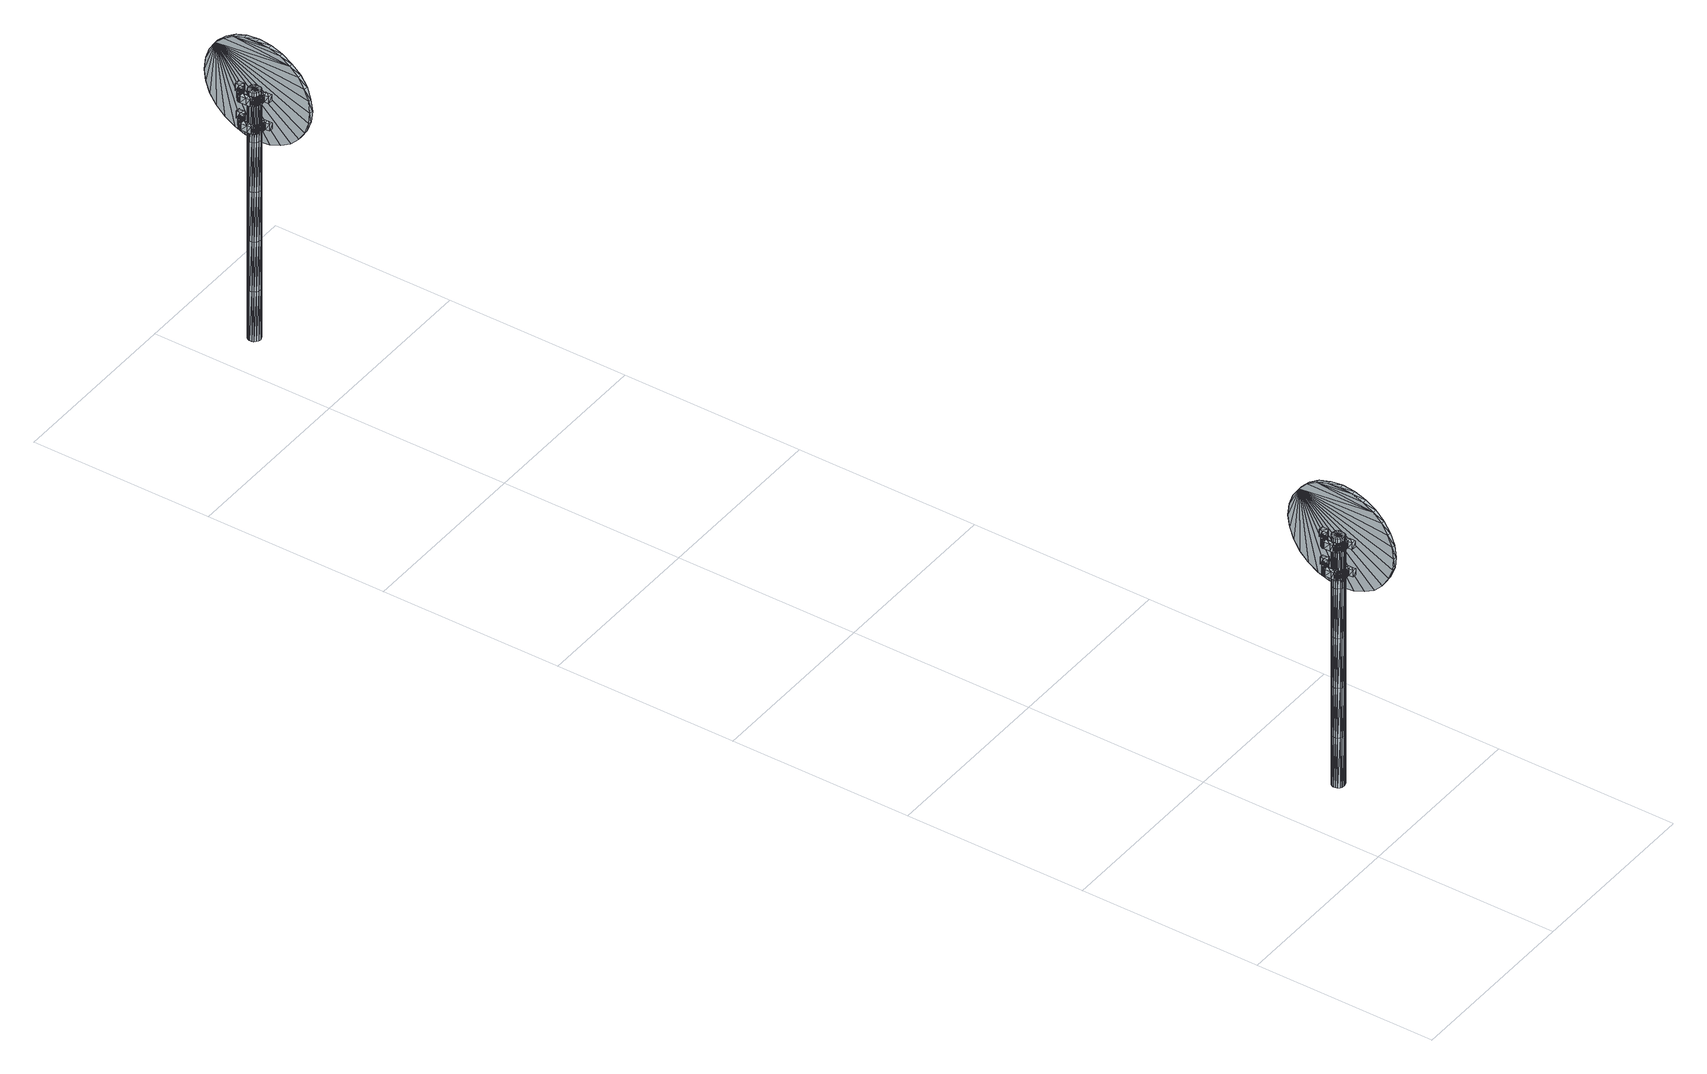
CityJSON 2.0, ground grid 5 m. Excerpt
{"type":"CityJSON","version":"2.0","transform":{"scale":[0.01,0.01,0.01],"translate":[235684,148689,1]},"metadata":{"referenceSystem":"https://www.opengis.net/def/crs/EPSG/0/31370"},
"CityObjects":{
"object1":{"type":"GenericCityObject","attributes":{"cluster":27,"mean_distance_to_centroid":0.279,"new_centroid_x":235685.32,"new_centroid_y":148690.76,"mean_distance_to_camera":7.09,"H1":0,"H2":0,"Z_final":108.13,"cluster2":0,"proj_x":235688.86,"proj_y":148692.76,"id_line":62599,"bearing_l":150.5,"distance":4.06,"orientation":"right","G_obj":150.5},"geometry":[{"type":"MultiSurface","lod":"2","boundaries":[[[0,1,2]],[[2,1,3]],[[3,1,4]],[[4,1,5]],[[5,1,6]],[[1,7,6]],[[1,8,7]],[[1,9,8]],[[1,10,9]],[[1,11,10]],[[1,12,11]],[[1,13,12]],[[1,14,13]],[[15,14,1]],[[16,15,1]],[[17,16,1]],[[18,17,1]],[[0,18,1]],[[19,20,0]],[[19,0,2]],[[21,19,2]],[[21,2,3]],[[21,3,22]],[[22,3,4]],[[22,4,23]],[[23,4,5]],[[23,5,24]],[[24,5,6]],[[24,6,25]],[[25,6,7]],[[25,7,26]],[[26,7,8]],[[26,8,27]],[[8,9,27]],[[27,9,28]],[[9,10,28]],[[10,29,28]],[[10,11,29]],[[11,30,29]],[[11,12,30]],[[30,12,31]],[[31,12,13]],[[31,13,32]],[[32,13,14]],[[32,14,33]],[[33,14,15]],[[33,15,34]],[[34,15,16]],[[34,16,35]],[[35,16,17]],[[36,35,17]],[[18,36,17]],[[20,36,18]],[[20,18,0]],[[37,38,20]],[[37,20,19]],[[39,37,19]],[[21,39,19]],[[39,21,40]],[[40,21,22]],[[40,22,41]],[[41,22,23]],[[41,23,42]],[[42,23,24]],[[42,24,43]],[[43,24,25]],[[43,25,44]],[[44,25,26]],[[26,45,44]],[[26,27,45]],[[27,46,45]],[[27,28,46]],[[28,47,46]],[[28,29,47]],[[47,29,48]],[[29,30,48]],[[48,30,49]],[[49,30,31]],[[49,31,50]],[[50,31,32]],[[50,32,51]],[[51,32,33]],[[51,33,52]],[[52,33,34]],[[52,34,53]],[[53,34,35]],[[54,53,35]],[[54,35,36]],[[38,54,36]],[[38,36,20]],[[55,56,38]],[[55,38,37]],[[57,55,37]],[[57,37,39]],[[57,39,58]],[[58,39,40]],[[58,40,59]],[[59,40,41]],[[59,41,60]],[[60,41,42]],[[60,42,61]],[[61,42,43]],[[61,43,62]],[[62,43,44]],[[44,63,62]],[[44,45,63]],[[45,64,63]],[[45,46,64]],[[46,65,64]],[[46,47,65]],[[47,66,65]],[[47,48,66]],[[66,48,67]],[[67,48,49]],[[67,49,68]],[[68,49,50]],[[68,50,69]],[[69,50,51]],[[69,51,70]],[[70,51,52]],[[70,52,71]],[[71,52,53]],[[72,71,53]],[[72,53,54]],[[56,72,54]],[[56,54,38]],[[73,74,56]],[[73,56,55]],[[75,73,55]],[[75,55,57]],[[75,57,76]],[[76,57,58]],[[76,58,77]],[[77,58,59]],[[77,59,78]],[[78,59,60]],[[78,60,79]],[[79,60,61]],[[79,61,80]],[[80,61,62]],[[62,81,80]],[[62,63,81]],[[63,82,81]],[[63,64,82]],[[64,83,82]],[[64,65,83]],[[65,84,83]],[[65,66,84]],[[84,66,85]],[[85,66,67]],[[85,67,86]],[[86,67,68]],[[86,68,87]],[[87,68,69]],[[87,69,88]],[[88,69,70]],[[88,70,89]],[[89,70,71]],[[90,89,71]],[[90,71,72]],[[74,90,72]],[[74,72,56]],[[91,92,74]],[[91,74,73]],[[93,91,73]],[[93,73,75]],[[93,75,94]],[[94,75,76]],[[94,76,95]],[[95,76,77]],[[95,77,96]],[[96,77,78]],[[96,78,97]],[[97,78,79]],[[97,79,98]],[[98,79,80]],[[80,99,98]],[[80,81,99]],[[81,100,99]],[[81,82,100]],[[82,101,100]],[[82,83,101]],[[83,102,101]],[[83,84,102]],[[102,84,103]],[[103,84,85]],[[103,85,104]],[[104,85,86]],[[104,86,105]],[[105,86,87]],[[105,87,106]],[[106,87,88]],[[106,88,107]],[[107,88,89]],[[108,107,89]],[[108,89,90]],[[92,108,90]],[[92,90,74]],[[92,91,109]],[[91,93,109]],[[93,94,109]],[[94,95,109]],[[95,96,109]],[[109,96,97]],[[109,97,98]],[[109,98,99]],[[109,99,100]],[[109,100,101]],[[109,101,102]],[[109,102,103]],[[109,103,104]],[[105,109,104]],[[106,109,105]],[[107,109,106]],[[108,109,107]],[[92,109,108]],[[110,111,112]],[[113,112,114]],[[115,112,113]],[[116,112,115]],[[117,112,116]],[[118,112,117]],[[119,112,118]],[[120,112,119]],[[121,112,120]],[[122,112,121]],[[122,123,112]],[[123,110,112]],[[111,124,112]],[[124,125,112]],[[125,126,112]],[[126,127,112]],[[127,128,112]],[[128,129,112]],[[129,130,112]],[[130,131,112]],[[112,131,132]],[[131,133,132]],[[131,134,133]],[[133,134,135]],[[133,135,136]],[[135,137,136]],[[133,136,138]],[[136,139,138]],[[136,137,139]],[[137,140,139]],[[137,135,140]],[[135,141,140]],[[135,134,141]],[[134,142,141]],[[134,131,142]],[[131,143,142]],[[131,130,143]],[[143,130,144]],[[144,130,129]],[[144,129,145]],[[145,129,128]],[[145,128,146]],[[146,127,147]],[[147,127,126]],[[147,126,148]],[[148,126,125]],[[148,125,149]],[[149,125,124]],[[150,149,124]],[[150,124,111]],[[151,150,111]],[[151,111,110]],[[152,151,110]],[[152,110,123]],[[146,128,127]],[[153,123,122]],[[154,153,122]],[[154,122,121]],[[155,154,121]],[[155,121,120]],[[156,155,120]],[[156,120,119]],[[157,156,119]],[[157,119,118]],[[157,118,158]],[[158,118,117]],[[158,117,159]],[[153,152,123]],[[159,117,116]],[[159,116,160]],[[160,116,115]],[[160,115,161]],[[161,115,113]],[[161,113,162]],[[162,113,114]],[[162,114,163]],[[163,114,112]],[[163,112,164]],[[164,112,132]],[[132,165,164]],[[132,133,165]],[[133,138,165]],[[138,139,140]],[[161,162,163]],[[160,161,163]],[[159,160,163]],[[158,159,163]],[[157,158,163]],[[156,157,163]],[[155,156,163]],[[154,155,163]],[[153,154,163]],[[153,163,152]],[[152,163,151]],[[151,163,150]],[[150,163,149]],[[149,163,148]],[[148,163,147]],[[147,163,146]],[[146,163,145]],[[145,163,144]],[[144,163,143]],[[143,163,142]],[[163,164,142]],[[142,164,165]],[[142,165,141]],[[165,140,141]],[[165,138,140]],[[166,167,168]],[[168,167,169]],[[170,168,169]],[[170,169,171]],[[170,171,172]],[[172,171,173]],[[172,173,174]],[[174,173,175]],[[174,175,176]],[[176,175,177]],[[176,177,178]],[[178,177,179]],[[178,179,180]],[[180,179,181]],[[180,181,182]],[[182,181,183]],[[182,183,184]],[[184,183,185]],[[184,185,186]],[[186,185,187]],[[186,187,188]],[[188,187,189]],[[188,189,190]],[[190,189,191]],[[192,190,191]],[[192,191,193]],[[194,192,193]],[[194,193,195]],[[196,194,195]],[[196,195,197]],[[198,196,197]],[[198,197,199]],[[200,198,199]],[[200,199,201]],[[202,200,201]],[[202,201,203]],[[204,202,203]],[[204,203,205]],[[206,204,205]],[[206,205,207]],[[208,206,207]],[[208,207,209]],[[210,208,209]],[[210,209,211]],[[212,210,211]],[[212,211,213]],[[214,212,213]],[[214,213,215]],[[216,214,215]],[[216,215,217]],[[216,217,218]],[[218,217,219]],[[218,219,220]],[[220,219,221]],[[220,221,222]],[[222,221,223]],[[222,223,224]],[[224,223,225]],[[224,225,226]],[[226,225,227]],[[226,227,228]],[[228,227,229]],[[228,229,230]],[[230,229,231]],[[230,231,232]],[[232,231,233]],[[232,233,234]],[[234,233,235]],[[234,235,236]],[[236,235,237]],[[238,236,237]],[[238,237,239]],[[238,239,240]],[[240,239,241]],[[241,242,240]],[[241,243,242]],[[242,243,244]],[[244,243,245]],[[244,245,246]],[[246,245,247]],[[246,247,248]],[[248,247,249]],[[248,249,250]],[[250,249,251]],[[250,251,252]],[[252,251,253]],[[252,253,254]],[[254,253,255]],[[254,255,256]],[[256,255,257]],[[256,257,258]],[[258,257,259]],[[258,259,260]],[[260,259,261]],[[260,261,262]],[[262,261,263]],[[262,263,264]],[[264,263,265]],[[264,265,266]],[[266,265,267]],[[266,267,268]],[[268,267,269]],[[269,270,268]],[[269,271,270]],[[271,272,270]],[[271,273,272]],[[273,274,272]],[[273,275,274]],[[275,276,274]],[[275,277,276]],[[277,278,276]],[[277,279,278]],[[279,280,278]],[[279,281,280]],[[281,282,280]],[[281,283,282]],[[283,284,282]],[[283,285,284]],[[285,286,284]],[[285,287,286]],[[287,288,286]],[[287,289,288]],[[289,290,288]],[[289,291,290]],[[290,291,292]],[[292,291,293]],[[292,293,294]],[[294,293,295]],[[294,295,296]],[[296,295,297]],[[296,297,298]],[[298,297,299]],[[298,299,300]],[[300,299,301]],[[300,301,302]],[[302,301,303]],[[302,303,304]],[[304,303,305]],[[304,305,306]],[[306,305,307]],[[306,307,308]],[[308,307,309]],[[308,309,310]],[[310,309,311]],[[310,311,312]],[[312,311,313]],[[313,166,312]],[[313,167,166]],[[169,167,313]],[[169,313,171]],[[171,313,311]],[[173,171,311]],[[173,311,309]],[[175,173,309]],[[175,309,307]],[[177,175,307]],[[177,307,305]],[[179,177,305]],[[179,305,303]],[[181,179,303]],[[181,303,301]],[[183,181,301]],[[183,301,299]],[[183,299,297]],[[185,183,297]],[[185,297,295]],[[187,185,295]],[[187,295,293]],[[189,187,293]],[[189,293,291]],[[189,291,289]],[[189,289,287]],[[191,189,287]],[[191,287,285]],[[193,191,285]],[[195,193,285]],[[195,285,283]],[[197,195,283]],[[199,197,283]],[[201,199,283]],[[201,283,281]],[[203,201,281]],[[205,203,281]],[[205,281,279]],[[205,279,207]],[[207,279,209]],[[209,279,277]],[[209,277,211]],[[211,277,275]],[[211,275,213]],[[213,275,273]],[[213,273,215]],[[215,273,271]],[[215,271,217]],[[217,271,219]],[[219,271,269]],[[219,269,221]],[[221,269,267]],[[221,267,223]],[[223,267,265]],[[223,265,225]],[[225,265,263]],[[225,263,261]],[[225,261,227]],[[227,261,259]],[[227,259,229]],[[229,259,257]],[[229,257,255]],[[229,255,231]],[[231,255,253]],[[231,253,233]],[[233,253,251]],[[233,251,235]],[[251,249,235]],[[235,249,247]],[[235,247,237]],[[247,245,237]],[[237,245,243]],[[237,243,239]],[[239,243,241]],[[238,240,242]],[[168,312,166]],[[170,312,168]],[[170,310,312]],[[172,310,170]],[[172,308,310]],[[174,308,172]],[[174,306,308]],[[176,306,174]],[[176,304,306]],[[178,304,176]],[[178,302,304]],[[180,302,178]],[[180,300,302]],[[182,300,180]],[[182,298,300]],[[182,296,298]],[[184,296,182]],[[184,294,296]],[[186,294,184]],[[186,292,294]],[[188,292,186]],[[188,290,292]],[[188,288,290]],[[188,286,288]],[[190,286,188]],[[190,284,286]],[[192,284,190]],[[194,284,192]],[[194,282,284]],[[196,282,194]],[[198,282,196]],[[200,282,198]],[[200,280,282]],[[202,280,200]],[[204,280,202]],[[204,278,280]],[[204,206,278]],[[206,208,278]],[[208,276,278]],[[208,210,276]],[[210,274,276]],[[210,212,274]],[[212,272,274]],[[212,214,272]],[[214,270,272]],[[214,216,270]],[[216,218,270]],[[218,268,270]],[[218,220,268]],[[220,266,268]],[[220,222,266]],[[222,264,266]],[[222,224,264]],[[224,262,264]],[[224,260,262]],[[224,226,260]],[[226,258,260]],[[226,228,258]],[[228,256,258]],[[228,254,256]],[[228,230,254]],[[230,252,254]],[[230,232,252]],[[232,250,252]],[[232,234,250]],[[250,234,248]],[[234,246,248]],[[234,236,246]],[[246,236,244]],[[236,242,244]],[[236,238,242]],[[314,315,316]],[[316,315,317]],[[318,316,317]],[[318,317,319]],[[318,319,320]],[[320,319,321]],[[320,321,322]],[[322,321,323]],[[322,323,324]],[[324,323,325]],[[324,325,326]],[[326,325,327]],[[326,327,328]],[[328,327,329]],[[328,329,330]],[[330,329,331]],[[330,331,332]],[[332,331,333]],[[332,333,334]],[[334,333,335]],[[334,335,336]],[[336,335,337]],[[336,337,338]],[[338,337,339]],[[340,338,339]],[[340,339,341]],[[342,340,341]],[[342,341,343]],[[344,342,343]],[[344,343,345]],[[346,344,345]],[[346,345,347]],[[348,346,347]],[[348,347,349]],[[350,348,349]],[[350,349,351]],[[352,350,351]],[[352,351,353]],[[354,352,353]],[[354,353,355]],[[356,354,355]],[[356,355,357]],[[358,356,357]],[[358,357,359]],[[360,358,359]],[[360,359,361]],[[362,360,361]],[[362,361,363]],[[364,362,363]],[[364,363,365]],[[364,365,366]],[[366,365,367]],[[366,367,368]],[[368,367,369]],[[368,369,370]],[[370,369,371]],[[370,371,372]],[[372,371,373]],[[372,373,374]],[[374,373,375]],[[374,375,376]],[[376,375,377]],[[376,377,378]],[[378,377,379]],[[378,379,380]],[[380,379,381]],[[380,381,382]],[[382,381,383]],[[382,383,384]],[[384,383,385]],[[386,384,385]],[[386,385,387]],[[386,387,388]],[[388,387,389]],[[389,390,388]],[[389,391,390]],[[390,391,392]],[[392,391,393]],[[392,393,394]],[[394,393,395]],[[394,395,396]],[[396,395,397]],[[396,397,398]],[[398,397,399]],[[398,399,400]],[[400,399,401]],[[400,401,402]],[[402,401,403]],[[402,403,404]],[[404,403,405]],[[404,405,406]],[[406,405,407]],[[406,407,408]],[[408,407,409]],[[408,409,410]],[[410,409,411]],[[410,411,412]],[[412,411,413]],[[412,413,414]],[[414,413,415]],[[415,416,414]],[[415,417,416]],[[417,418,416]],[[417,419,418]],[[419,420,418]],[[419,421,420]],[[421,422,420]],[[421,423,422]],[[423,424,422]],[[423,425,424]],[[425,426,424]],[[425,427,426]],[[427,428,426]],[[427,429,428]],[[429,430,428]],[[429,431,430]],[[431,432,430]],[[431,433,432]],[[433,434,432]],[[433,435,434]],[[435,436,434]],[[435,437,436]],[[436,437,438]],[[438,437,439]],[[438,439,440]],[[440,439,441]],[[440,441,442]],[[442,441,443]],[[442,443,444]],[[444,443,445]],[[444,445,446]],[[446,445,447]],[[446,447,448]],[[448,447,449]],[[448,449,450]],[[450,449,451]],[[450,451,452]],[[452,451,453]],[[452,453,454]],[[454,453,455]],[[454,455,456]],[[456,455,457]],[[456,457,458]],[[458,457,459]],[[459,314,458]],[[459,315,314]],[[317,315,459]],[[317,459,319]],[[319,459,457]],[[321,319,457]],[[321,457,455]],[[323,321,455]],[[323,455,453]],[[325,323,453]],[[325,453,451]],[[327,325,451]],[[327,451,449]],[[329,327,449]],[[329,449,447]],[[331,329,447]],[[331,447,445]],[[331,445,443]],[[333,331,443]],[[333,443,441]],[[335,333,441]],[[335,441,439]],[[337,335,439]],[[337,439,437]],[[337,437,435]],[[337,435,433]],[[339,337,433]],[[339,433,431]],[[341,339,431]],[[343,341,431]],[[343,431,429]],[[345,343,429]],[[347,345,429]],[[349,347,429]],[[349,429,427]],[[351,349,427]],[[353,351,427]],[[353,427,425]],[[353,425,355]],[[355,425,357]],[[357,425,423]],[[357,423,359]],[[359,423,421]],[[359,421,361]],[[361,421,419]],[[361,419,363]],[[363,419,417]],[[363,417,365]],[[365,417,367]],[[367,417,415]],[[367,415,369]],[[369,415,413]],[[369,413,371]],[[371,413,411]],[[371,411,373]],[[373,411,409]],[[373,409,375]],[[375,409,407]],[[375,407,377]],[[377,407,405]],[[377,405,403]],[[377,403,379]],[[379,403,401]],[[379,401,381]],[[381,401,399]],[[381,399,383]],[[399,397,383]],[[383,397,395]],[[383,395,385]],[[395,393,385]],[[385,393,391]],[[385,391,387]],[[387,391,389]],[[386,388,390]],[[316,458,314]],[[318,458,316]],[[318,456,458]],[[320,456,318]],[[320,454,456]],[[322,454,320]],[[322,452,454]],[[324,452,322]],[[324,450,452]],[[326,450,324]],[[326,448,450]],[[328,448,326]],[[328,446,448]],[[330,446,328]],[[330,444,446]],[[330,442,444]],[[332,442,330]],[[332,440,442]],[[334,440,332]],[[334,438,440]],[[336,438,334]],[[336,436,438]],[[336,434,436]],[[336,432,434]],[[338,432,336]],[[338,430,432]],[[340,430,338]],[[342,430,340]],[[342,428,430]],[[344,428,342]],[[346,428,344]],[[348,428,346]],[[348,426,428]],[[350,426,348]],[[352,426,350]],[[352,424,426]],[[352,354,424]],[[354,356,424]],[[356,422,424]],[[356,358,422]],[[358,420,422]],[[358,360,420]],[[360,418,420]],[[360,362,418]],[[362,416,418]],[[362,364,416]],[[364,366,416]],[[366,414,416]],[[366,368,414]],[[368,412,414]],[[368,370,412]],[[370,410,412]],[[370,372,410]],[[372,408,410]],[[372,374,408]],[[374,406,408]],[[374,376,406]],[[376,404,406]],[[376,402,404]],[[376,378,402]],[[378,400,402]],[[378,380,400]],[[380,398,400]],[[380,382,398]],[[398,382,396]],[[382,394,396]],[[382,384,394]],[[394,384,392]],[[384,390,392]],[[384,386,390]]]}]},
"object2":{"type":"GenericCityObject","attributes":{"cluster":23,"mean_distance_to_centroid":0.138,"new_centroid_x":235684.78,"new_centroid_y":148721.38,"mean_distance_to_camera":8.3,"H1":0,"H2":0,"Z_final":108.8,"cluster2":-1,"proj_x":235680.66,"proj_y":148724.78,"id_line":62585,"bearing_l":219.47,"distance":5.34,"orientation":"left","G_obj":39.47},"geometry":[{"type":"MultiSurface","lod":"2","boundaries":[[[460,461,462]],[[462,461,463]],[[463,461,464]],[[464,461,465]],[[465,461,466]],[[461,467,466]],[[461,468,467]],[[461,469,468]],[[461,470,469]],[[461,471,470]],[[461,472,471]],[[461,473,472]],[[461,474,473]],[[475,474,461]],[[476,475,461]],[[477,476,461]],[[478,477,461]],[[460,478,461]],[[479,480,460]],[[479,460,462]],[[481,479,462]],[[481,462,463]],[[481,463,482]],[[482,463,464]],[[482,464,483]],[[483,464,465]],[[483,465,484]],[[484,465,466]],[[484,466,485]],[[485,466,467]],[[485,467,486]],[[486,467,468]],[[486,468,487]],[[468,469,487]],[[487,469,488]],[[469,470,488]],[[470,489,488]],[[470,471,489]],[[471,490,489]],[[471,472,490]],[[490,472,491]],[[491,472,473]],[[491,473,492]],[[492,473,474]],[[492,474,493]],[[493,474,475]],[[493,475,494]],[[494,475,476]],[[494,476,495]],[[495,476,477]],[[496,495,477]],[[478,496,477]],[[480,496,478]],[[480,478,460]],[[497,498,480]],[[497,480,479]],[[499,497,479]],[[481,499,479]],[[499,481,500]],[[500,481,482]],[[500,482,501]],[[501,482,483]],[[501,483,502]],[[502,483,484]],[[502,484,503]],[[503,484,485]],[[503,485,504]],[[504,485,486]],[[486,505,504]],[[486,487,505]],[[487,506,505]],[[487,488,506]],[[488,507,506]],[[488,489,507]],[[507,489,508]],[[489,490,508]],[[508,490,509]],[[509,490,491]],[[509,491,510]],[[510,491,492]],[[510,492,511]],[[511,492,493]],[[511,493,512]],[[512,493,494]],[[512,494,513]],[[513,494,495]],[[514,513,495]],[[514,495,496]],[[498,514,496]],[[498,496,480]],[[515,516,498]],[[515,498,497]],[[517,515,497]],[[517,497,499]],[[517,499,518]],[[518,499,500]],[[518,500,519]],[[519,500,501]],[[519,501,520]],[[520,501,502]],[[520,502,521]],[[521,502,503]],[[521,503,522]],[[522,503,504]],[[504,523,522]],[[504,505,523]],[[505,524,523]],[[505,506,524]],[[506,525,524]],[[506,507,525]],[[507,526,525]],[[507,508,526]],[[526,508,527]],[[527,508,509]],[[527,509,528]],[[528,509,510]],[[528,510,529]],[[529,510,511]],[[529,511,530]],[[530,511,512]],[[530,512,531]],[[531,512,513]],[[532,531,513]],[[532,513,514]],[[516,532,514]],[[516,514,498]],[[533,534,516]],[[533,516,515]],[[535,533,515]],[[535,515,517]],[[535,517,536]],[[536,517,518]],[[536,518,537]],[[537,518,519]],[[537,519,538]],[[538,519,520]],[[538,520,539]],[[539,520,521]],[[539,521,540]],[[540,521,522]],[[522,541,540]],[[522,523,541]],[[523,542,541]],[[523,524,542]],[[524,543,542]],[[524,525,543]],[[525,544,543]],[[525,526,544]],[[544,526,545]],[[545,526,527]],[[545,527,546]],[[546,527,528]],[[546,528,547]],[[547,528,529]],[[547,529,548]],[[548,529,530]],[[548,530,549]],[[549,530,531]],[[550,549,531]],[[550,531,532]],[[534,550,532]],[[534,532,516]],[[551,552,534]],[[551,534,533]],[[553,551,533]],[[553,533,535]],[[553,535,554]],[[554,535,536]],[[554,536,555]],[[555,536,537]],[[555,537,556]],[[556,537,538]],[[556,538,557]],[[557,538,539]],[[557,539,558]],[[558,539,540]],[[540,559,558]],[[540,541,559]],[[541,560,559]],[[541,542,560]],[[542,561,560]],[[542,543,561]],[[543,562,561]],[[543,544,562]],[[562,544,563]],[[563,544,545]],[[563,545,564]],[[564,545,546]],[[564,546,565]],[[565,546,547]],[[565,547,566]],[[566,547,548]],[[566,548,567]],[[567,548,549]],[[568,567,549]],[[568,549,550]],[[552,568,550]],[[552,550,534]],[[552,551,569]],[[551,553,569]],[[553,554,569]],[[554,555,569]],[[555,556,569]],[[569,556,557]],[[569,557,558]],[[569,558,559]],[[569,559,560]],[[569,560,561]],[[569,561,562]],[[569,562,563]],[[569,563,564]],[[565,569,564]],[[566,569,565]],[[567,569,566]],[[568,569,567]],[[552,569,568]],[[570,571,572]],[[573,572,574]],[[575,572,573]],[[576,572,575]],[[577,572,576]],[[578,572,577]],[[579,572,578]],[[580,572,579]],[[581,572,580]],[[582,572,581]],[[582,583,572]],[[583,570,572]],[[571,584,572]],[[584,585,572]],[[585,586,572]],[[586,587,572]],[[587,588,572]],[[588,589,572]],[[589,590,572]],[[590,591,572]],[[572,591,592]],[[591,593,592]],[[591,594,593]],[[593,594,595]],[[593,595,596]],[[595,597,596]],[[593,596,598]],[[596,599,598]],[[596,597,599]],[[597,600,599]],[[597,595,600]],[[595,601,600]],[[595,594,601]],[[594,602,601]],[[594,591,602]],[[591,603,602]],[[591,590,603]],[[603,590,604]],[[604,590,589]],[[604,589,605]],[[605,589,588]],[[605,588,606]],[[606,587,607]],[[607,587,586]],[[607,586,608]],[[608,586,585]],[[608,585,609]],[[609,585,584]],[[610,609,584]],[[610,584,571]],[[611,610,571]],[[611,571,570]],[[612,611,570]],[[612,570,583]],[[606,588,587]],[[613,583,582]],[[614,613,582]],[[614,582,581]],[[615,614,581]],[[615,581,580]],[[616,615,580]],[[616,580,579]],[[617,616,579]],[[617,579,578]],[[617,578,618]],[[618,578,577]],[[618,577,619]],[[613,612,583]],[[619,577,576]],[[619,576,620]],[[620,576,575]],[[620,575,621]],[[621,575,573]],[[621,573,622]],[[622,573,574]],[[622,574,623]],[[623,574,572]],[[623,572,624]],[[624,572,592]],[[592,625,624]],[[592,593,625]],[[593,598,625]],[[598,599,600]],[[621,622,623]],[[620,621,623]],[[619,620,623]],[[618,619,623]],[[617,618,623]],[[616,617,623]],[[615,616,623]],[[614,615,623]],[[613,614,623]],[[613,623,612]],[[612,623,611]],[[611,623,610]],[[610,623,609]],[[609,623,608]],[[608,623,607]],[[607,623,606]],[[606,623,605]],[[605,623,604]],[[604,623,603]],[[603,623,602]],[[623,624,602]],[[602,624,625]],[[602,625,601]],[[625,600,601]],[[625,598,600]],[[626,627,628]],[[628,627,629]],[[630,628,629]],[[630,629,631]],[[630,631,632]],[[632,631,633]],[[632,633,634]],[[634,633,635]],[[634,635,636]],[[636,635,637]],[[636,637,638]],[[638,637,639]],[[638,639,640]],[[640,639,641]],[[640,641,642]],[[642,641,643]],[[642,643,644]],[[644,643,645]],[[644,645,646]],[[646,645,647]],[[646,647,648]],[[648,647,649]],[[648,649,650]],[[650,649,651]],[[652,650,651]],[[652,651,653]],[[654,652,653]],[[654,653,655]],[[656,654,655]],[[656,655,657]],[[658,656,657]],[[658,657,659]],[[660,658,659]],[[660,659,661]],[[662,660,661]],[[662,661,663]],[[664,662,663]],[[664,663,665]],[[666,664,665]],[[666,665,667]],[[668,666,667]],[[668,667,669]],[[670,668,669]],[[670,669,671]],[[672,670,671]],[[672,671,673]],[[674,672,673]],[[674,673,675]],[[676,674,675]],[[676,675,677]],[[676,677,678]],[[678,677,679]],[[678,679,680]],[[680,679,681]],[[680,681,682]],[[682,681,683]],[[682,683,684]],[[684,683,685]],[[684,685,686]],[[686,685,687]],[[686,687,688]],[[688,687,689]],[[688,689,690]],[[690,689,691]],[[690,691,692]],[[692,691,693]],[[692,693,694]],[[694,693,695]],[[694,695,696]],[[696,695,697]],[[696,697,698]],[[698,697,699]],[[700,698,699]],[[700,699,701]],[[700,701,702]],[[702,701,703]],[[703,704,702]],[[703,705,704]],[[704,705,706]],[[706,705,707]],[[706,707,708]],[[708,707,709]],[[708,709,710]],[[710,709,711]],[[710,711,712]],[[712,711,713]],[[712,713,714]],[[714,713,715]],[[714,715,716]],[[716,715,717]],[[716,717,718]],[[718,717,719]],[[718,719,720]],[[720,719,721]],[[720,721,722]],[[722,721,723]],[[722,723,724]],[[724,723,725]],[[724,725,726]],[[726,725,727]],[[726,727,728]],[[728,727,729]],[[729,730,728]],[[729,731,730]],[[731,732,730]],[[731,733,732]],[[733,734,732]],[[733,735,734]],[[735,736,734]],[[735,737,736]],[[737,738,736]],[[737,739,738]],[[739,740,738]],[[739,741,740]],[[741,742,740]],[[741,743,742]],[[743,744,742]],[[743,745,744]],[[745,746,744]],[[745,747,746]],[[747,748,746]],[[747,749,748]],[[749,750,748]],[[749,751,750]],[[750,751,752]],[[752,751,753]],[[752,753,754]],[[754,753,755]],[[754,755,756]],[[756,755,757]],[[756,757,758]],[[758,757,759]],[[758,759,760]],[[760,759,761]],[[760,761,762]],[[762,761,763]],[[762,763,764]],[[764,763,765]],[[764,765,766]],[[766,765,767]],[[766,767,768]],[[768,767,769]],[[768,769,770]],[[770,769,771]],[[770,771,772]],[[772,771,773]],[[773,626,772]],[[773,627,626]],[[629,627,773]],[[629,773,631]],[[631,773,771]],[[633,631,771]],[[633,771,769]],[[635,633,769]],[[635,769,767]],[[637,635,767]],[[637,767,765]],[[639,637,765]],[[639,765,763]],[[641,639,763]],[[641,763,761]],[[643,641,761]],[[643,761,759]],[[643,759,757]],[[645,643,757]],[[645,757,755]],[[647,645,755]],[[647,755,753]],[[649,647,753]],[[649,753,751]],[[649,751,749]],[[649,749,747]],[[651,649,747]],[[651,747,745]],[[653,651,745]],[[655,653,745]],[[655,745,743]],[[657,655,743]],[[659,657,743]],[[661,659,743]],[[661,743,741]],[[663,661,741]],[[665,663,741]],[[665,741,739]],[[665,739,667]],[[667,739,669]],[[669,739,737]],[[669,737,671]],[[671,737,735]],[[671,735,673]],[[673,735,733]],[[673,733,675]],[[675,733,731]],[[675,731,677]],[[677,731,679]],[[679,731,729]],[[679,729,681]],[[681,729,683]],[[683,729,727]],[[683,727,685]],[[685,727,725]],[[685,725,687]],[[687,725,723]],[[687,723,689]],[[689,723,721]],[[689,721,691]],[[691,721,719]],[[691,719,717]],[[691,717,693]],[[693,717,715]],[[693,715,695]],[[695,715,713]],[[695,713,697]],[[713,711,697]],[[697,711,709]],[[697,709,699]],[[709,707,699]],[[699,707,705]],[[699,705,701]],[[701,705,703]],[[700,702,704]],[[628,772,626]],[[630,772,628]],[[630,770,772]],[[632,770,630]],[[632,768,770]],[[634,768,632]],[[634,766,768]],[[636,766,634]],[[636,764,766]],[[638,764,636]],[[638,762,764]],[[640,762,638]],[[640,760,762]],[[642,760,640]],[[642,758,760]],[[642,756,758]],[[644,756,642]],[[644,754,756]],[[646,754,644]],[[646,752,754]],[[648,752,646]],[[648,750,752]],[[648,748,750]],[[648,746,748]],[[650,746,648]],[[650,744,746]],[[652,744,650]],[[654,744,652]],[[654,742,744]],[[656,742,654]],[[658,742,656]],[[660,742,658]],[[660,740,742]],[[662,740,660]],[[664,740,662]],[[664,738,740]],[[664,666,738]],[[666,668,738]],[[668,736,738]],[[668,670,736]],[[670,734,736]],[[670,672,734]],[[672,732,734]],[[672,674,732]],[[674,730,732]],[[674,676,730]],[[676,678,730]],[[678,728,730]],[[678,680,728]],[[680,682,728]],[[682,726,728]],[[682,684,726]],[[684,724,726]],[[684,686,724]],[[686,722,724]],[[686,688,722]],[[688,720,722]],[[688,690,720]],[[690,718,720]],[[690,716,718]],[[690,692,716]],[[692,714,716]],[[692,694,714]],[[694,712,714]],[[694,696,712]],[[712,696,710]],[[696,708,710]],[[696,698,708]],[[708,698,706]],[[698,704,706]],[[698,700,704]],[[774,775,776]],[[776,775,777]],[[778,776,777]],[[778,777,779]],[[778,779,780]],[[780,779,781]],[[780,781,782]],[[782,781,783]],[[782,783,784]],[[784,783,785]],[[784,785,786]],[[786,785,787]],[[786,787,788]],[[788,787,789]],[[788,789,790]],[[790,789,791]],[[790,791,792]],[[792,791,793]],[[792,793,794]],[[794,793,795]],[[794,795,796]],[[796,795,797]],[[796,797,798]],[[798,797,799]],[[800,798,799]],[[800,799,801]],[[802,800,801]],[[802,801,803]],[[804,802,803]],[[804,803,805]],[[806,804,805]],[[806,805,807]],[[808,806,807]],[[808,807,809]],[[810,808,809]],[[810,809,811]],[[812,810,811]],[[812,811,813]],[[814,812,813]],[[814,813,815]],[[816,814,815]],[[816,815,817]],[[818,816,817]],[[818,817,819]],[[820,818,819]],[[820,819,821]],[[822,820,821]],[[822,821,823]],[[824,822,823]],[[824,823,825]],[[824,825,826]],[[826,825,827]],[[826,827,828]],[[828,827,829]],[[828,829,830]],[[830,829,831]],[[830,831,832]],[[832,831,833]],[[832,833,834]],[[834,833,835]],[[834,835,836]],[[836,835,837]],[[836,837,838]],[[838,837,839]],[[838,839,840]],[[840,839,841]],[[840,841,842]],[[842,841,843]],[[842,843,844]],[[844,843,845]],[[844,845,846]],[[846,845,847]],[[848,846,847]],[[848,847,849]],[[848,849,850]],[[850,849,851]],[[851,852,850]],[[851,853,852]],[[852,853,854]],[[854,853,855]],[[854,855,856]],[[856,855,857]],[[856,857,858]],[[858,857,859]],[[858,859,860]],[[860,859,861]],[[860,861,862]],[[862,861,863]],[[862,863,864]],[[864,863,865]],[[864,865,866]],[[866,865,867]],[[866,867,868]],[[868,867,869]],[[868,869,870]],[[870,869,871]],[[870,871,872]],[[872,871,873]],[[872,873,874]],[[874,873,875]],[[874,875,876]],[[876,875,877]],[[877,878,876]],[[877,879,878]],[[879,880,878]],[[879,881,880]],[[881,882,880]],[[881,883,882]],[[883,884,882]],[[883,885,884]],[[885,886,884]],[[885,887,886]],[[887,888,886]],[[887,889,888]],[[889,890,888]],[[889,891,890]],[[891,892,890]],[[891,893,892]],[[893,894,892]],[[893,895,894]],[[895,896,894]],[[895,897,896]],[[897,898,896]],[[897,899,898]],[[898,899,900]],[[900,899,901]],[[900,901,902]],[[902,901,903]],[[902,903,904]],[[904,903,905]],[[904,905,906]],[[906,905,907]],[[906,907,908]],[[908,907,909]],[[908,909,910]],[[910,909,911]],[[910,911,912]],[[912,911,913]],[[912,913,914]],[[914,913,915]],[[914,915,916]],[[916,915,917]],[[916,917,918]],[[918,917,919]],[[918,919,920]],[[920,919,921]],[[921,774,920]],[[921,775,774]],[[777,775,921]],[[777,921,779]],[[779,921,919]],[[781,779,919]],[[781,919,917]],[[783,781,917]],[[783,917,915]],[[785,783,915]],[[785,915,913]],[[787,785,913]],[[787,913,911]],[[789,787,911]],[[789,911,909]],[[791,789,909]],[[791,909,907]],[[791,907,905]],[[793,791,905]],[[793,905,903]],[[795,793,903]],[[795,903,901]],[[797,795,901]],[[797,901,899]],[[797,899,897]],[[797,897,895]],[[799,797,895]],[[799,895,893]],[[801,799,893]],[[803,801,893]],[[803,893,891]],[[805,803,891]],[[807,805,891]],[[809,807,891]],[[809,891,889]],[[811,809,889]],[[813,811,889]],[[813,889,887]],[[813,887,815]],[[815,887,817]],[[817,887,885]],[[817,885,819]],[[819,885,883]],[[819,883,821]],[[821,883,881]],[[821,881,823]],[[823,881,879]],[[823,879,825]],[[825,879,827]],[[827,879,877]],[[827,877,829]],[[829,877,831]],[[831,877,875]],[[831,875,833]],[[833,875,873]],[[833,873,835]],[[835,873,871]],[[835,871,837]],[[837,871,869]],[[837,869,839]],[[839,869,867]],[[839,867,865]],[[839,865,841]],[[841,865,863]],[[841,863,843]],[[843,863,861]],[[843,861,845]],[[861,859,845]],[[845,859,857]],[[845,857,847]],[[857,855,847]],[[847,855,853]],[[847,853,849]],[[849,853,851]],[[848,850,852]],[[776,920,774]],[[778,920,776]],[[778,918,920]],[[780,918,778]],[[780,916,918]],[[782,916,780]],[[782,914,916]],[[784,914,782]],[[784,912,914]],[[786,912,784]],[[786,910,912]],[[788,910,786]],[[788,908,910]],[[790,908,788]],[[790,906,908]],[[790,904,906]],[[792,904,790]],[[792,902,904]],[[794,902,792]],[[794,900,902]],[[796,900,794]],[[796,898,900]],[[796,896,898]],[[796,894,896]],[[798,894,796]],[[798,892,894]],[[800,892,798]],[[802,892,800]],[[802,890,892]],[[804,890,802]],[[806,890,804]],[[808,890,806]],[[808,888,890]],[[810,888,808]],[[812,888,810]],[[812,886,888]],[[812,814,886]],[[814,816,886]],[[816,884,886]],[[816,818,884]],[[818,882,884]],[[818,820,882]],[[820,880,882]],[[820,822,880]],[[822,878,880]],[[822,824,878]],[[824,826,878]],[[826,876,878]],[[826,828,876]],[[828,830,876]],[[830,874,876]],[[830,832,874]],[[832,872,874]],[[832,834,872]],[[834,870,872]],[[834,836,870]],[[836,868,870]],[[836,838,868]],[[838,866,868]],[[838,864,866]],[[838,840,864]],[[840,862,864]],[[840,842,862]],[[842,860,862]],[[842,844,860]],[[860,844,858]],[[844,856,858]],[[844,846,856]],[[856,846,854]],[[846,852,854]],[[846,848,852]]]}]}
},
"vertices":[
[178,253,1],[178,236,1],[172,252,1],[167,249,1],[163,245,1],[161,239,1],[161,233,1],[163,228,1],[167,223,1],[172,220,1],[178,219,1],[184,220,1],[189,223,1],[192,228,1],[194,233,1],[194,239,1],[192,245,1],[189,249,1],[184,252,1],[172,252,150],[178,253,150],[167,249,150],[163,245,150],[161,239,150],[161,233,150],[163,228,150],[167,223,150],[172,220,150],[178,219,150],[184,220,150],[189,223,150],[192,228,150],[194,233,150],[194,239,150],[192,245,150],[189,249,150],[184,252,150],[172,252,299],[178,253,299],[167,249,299],[163,245,299],[161,239,299],[161,233,299],[163,228,299],[167,223,299],[172,220,299],[178,219,299],[184,220,299],[189,223,299],[192,228,299],[194,233,299],[194,239,299],[192,245,299],[189,249,299],[184,252,299],[172,252,448],[178,253,448],[167,249,448],[163,245,448],[161,239,448],[161,233,448],[163,228,448],[167,223,448],[172,220,448],[178,219,448],[184,220,448],[189,223,448],[192,228,448],[194,233,448],[194,239,448],[192,245,448],[189,249,448],[184,252,448],[172,252,597],[178,253,597],[167,249,597],[163,245,597],[161,239,597],[161,233,597],[163,228,597],[167,223,597],[172,220,597],[178,219,597],[184,220,597],[189,223,597],[192,228,597],[194,233,597],[194,239,597],[192,245,597],[189,249,597],[184,252,597],[172,252,746],[178,253,746],[167,249,746],[163,245,746],[161,239,746],[161,233,746],[163,228,746],[167,223,746],[172,220,746],[178,219,746],[184,220,746],[189,223,746],[192,228,746],[194,233,746],[194,239,746],[192,245,746],[189,249,746],[184,252,746],[178,236,746],[196,173,593],[195,145,610],[191,357,822],[192,386,763],[191,375,794],[192,390,728],[193,386,694],[194,375,662],[194,357,634],[195,334,610],[195,306,593],[195,274,581],[196,239,577],[196,205,581],[195,122,634],[195,104,662],[194,92,694],[194,88,728],[193,92,763],[192,104,794],[192,122,822],[191,145,846],[191,334,846],[190,306,864],[191,173,864],[191,205,875],[190,274,875],[190,239,879],[201,274,875],[201,239,879],[201,205,875],[201,173,864],[202,145,846],[202,122,823],[203,104,795],[203,92,763],[204,88,728],[205,92,694],[205,104,662],[206,122,634],[206,145,611],[206,173,593],[206,205,581],[206,239,577],[206,274,581],[206,306,593],[205,334,611],[205,357,634],[204,375,662],[204,386,694],[203,390,728],[202,386,763],[202,375,795],[201,357,823],[201,334,846],[201,306,864],[199,291,652],[199,291,632],[183,291,652],[183,291,632],[183,282,652],[183,282,632],[172,277,652],[172,277,632],[170,277,652],[170,277,632],[168,276,652],[168,276,632],[167,275,652],[167,275,632],[165,274,652],[165,274,632],[163,273,652],[163,273,632],[162,272,652],[162,272,632],[160,271,652],[160,271,632],[155,267,652],[155,267,632],[154,266,652],[154,266,632],[153,265,652],[153,265,632],[152,263,652],[152,263,632],[151,262,652],[151,262,632],[150,260,652],[150,260,632],[150,258,652],[150,258,632],[150,256,652],[150,256,632],[150,239,652],[150,239,632],[151,230,652],[151,230,632],[152,227,652],[152,227,632],[153,225,652],[153,225,632],[154,222,652],[154,222,632],[155,220,652],[155,220,632],[157,218,652],[157,218,632],[159,217,652],[159,217,632],[161,215,652],[161,215,632],[163,214,652],[163,214,632],[166,213,652],[166,213,632],[168,212,652],[168,212,632],[171,211,652],[171,211,632],[173,211,652],[173,211,632],[176,210,652],[176,210,632],[178,210,652],[178,210,632],[184,210,652],[184,210,632],[185,198,652],[185,198,632],[200,197,652],[200,197,632],[199,213,652],[199,213,632],[189,220,652],[189,220,632],[181,219,652],[181,219,632],[180,219,652],[180,219,632],[178,219,652],[178,219,632],[176,219,652],[176,219,632],[174,220,652],[174,220,632],[173,220,652],[173,220,632],[171,220,652],[171,220,632],[170,221,652],[170,221,632],[169,221,652],[169,221,632],[168,221,652],[168,221,632],[167,222,652],[167,222,632],[166,223,652],[166,223,632],[165,224,652],[165,224,632],[164,225,652],[164,225,632],[163,227,652],[163,227,632],[163,228,652],[163,228,632],[162,238,652],[162,238,632],[162,257,652],[162,257,632],[162,258,652],[162,258,632],[163,259,652],[163,259,632],[163,260,652],[163,260,632],[164,261,652],[164,261,632],[164,262,652],[164,262,632],[165,262,652],[165,262,632],[166,263,652],[166,263,632],[167,264,652],[167,264,632],[168,264,652],[168,264,632],[170,265,652],[170,265,632],[171,265,652],[171,265,632],[172,265,652],[172,265,632],[173,266,652],[173,266,632],[174,266,652],[174,266,632],[185,268,652],[185,268,632],[197,275,652],[197,275,632],[195,291,737],[195,291,717],[179,291,737],[179,291,717],[179,282,737],[179,282,717],[168,277,737],[168,277,717],[166,277,737],[166,277,717],[164,276,737],[164,276,717],[163,275,737],[163,275,717],[161,274,737],[161,274,717],[159,273,737],[159,273,717],[158,272,737],[158,272,717],[156,271,737],[156,271,717],[151,267,737],[151,267,717],[150,266,737],[150,266,717],[149,265,737],[149,265,717],[148,263,737],[148,263,717],[147,262,737],[147,262,717],[146,260,737],[146,260,717],[146,258,737],[146,258,717],[146,256,737],[146,256,717],[146,239,737],[146,239,717],[147,230,737],[147,230,717],[148,227,737],[148,227,717],[149,225,737],[149,225,717],[150,222,737],[150,222,717],[151,220,737],[151,220,717],[153,218,737],[153,218,717],[155,217,737],[155,217,717],[157,215,737],[157,215,717],[159,214,737],[159,214,717],[162,213,737],[162,213,717],[164,212,737],[164,212,717],[166,211,737],[166,211,717],[169,211,737],[169,211,717],[172,210,737],[172,210,717],[174,210,737],[174,210,717],[180,210,737],[180,210,717],[181,198,737],[181,198,717],[196,197,737],[196,197,717],[195,213,737],[195,213,717],[185,220,737],[185,220,717],[177,219,737],[177,219,717],[175,219,737],[175,219,717],[174,219,737],[174,219,717],[172,219,737],[172,219,717],[170,220,737],[170,220,717],[169,220,737],[169,220,717],[167,220,737],[167,220,717],[165,221,737],[165,221,717],[164,221,737],[164,221,717],[163,222,737],[163,222,717],[162,223,737],[162,223,717],[161,224,737],[161,224,717],[160,225,737],[160,225,717],[159,227,737],[159,227,717],[159,228,737],[159,228,717],[158,238,737],[158,238,717],[158,257,737],[158,257,717],[158,258,737],[158,258,717],[159,259,737],[159,259,717],[159,260,737],[159,260,717],[160,261,737],[160,261,717],[160,262,737],[160,262,717],[161,262,737],[161,262,717],[162,263,737],[162,263,717],[163,264,737],[163,264,717],[164,264,737],[164,264,717],[165,265,737],[165,265,717],[167,265,737],[167,265,717],[168,265,737],[168,265,717],[169,266,737],[169,266,717],[170,266,737],[170,266,717],[181,268,737],[181,268,717],[193,275,737],[193,275,717],
[124,3316,1],[124,3299,1],[118,3315,1],[113,3312,1],[109,3307,1],[107,3302,1],[107,3296,1],[109,3291,1],[113,3286,1],[118,3283,1],[124,3282,1],[129,3283,1],[134,3286,1],[138,3291,1],[140,3296,1],[140,3302,1],[138,3307,1],[134,3312,1],[129,3315,1],[118,3315,150],[124,3316,150],[113,3312,150],[109,3307,150],[107,3302,150],[107,3296,150],[109,3291,150],[113,3286,150],[118,3283,150],[124,3282,150],[129,3283,150],[134,3286,150],[138,3291,150],[140,3296,150],[140,3302,150],[138,3307,150],[134,3312,150],[129,3315,150],[118,3315,299],[124,3316,299],[113,3312,299],[109,3307,299],[107,3302,299],[107,3296,299],[109,3291,299],[113,3286,299],[118,3283,299],[124,3282,299],[129,3283,299],[134,3286,299],[138,3291,299],[140,3296,299],[140,3302,299],[138,3307,299],[134,3312,299],[129,3315,299],[118,3315,448],[124,3316,448],[113,3312,448],[109,3307,448],[107,3302,448],[107,3296,448],[109,3291,448],[113,3286,448],[118,3283,448],[124,3282,448],[129,3283,448],[134,3286,448],[138,3291,448],[140,3296,448],[140,3302,448],[138,3307,448],[134,3312,448],[129,3315,448],[118,3315,597],[124,3316,597],[113,3312,597],[109,3307,597],[107,3302,597],[107,3296,597],[109,3291,597],[113,3286,597],[118,3283,597],[124,3282,597],[129,3283,597],[134,3286,597],[138,3291,597],[140,3296,597],[140,3302,597],[138,3307,597],[134,3312,597],[129,3315,597],[118,3315,746],[124,3316,746],[113,3312,746],[109,3307,746],[107,3302,746],[107,3296,746],[109,3291,746],[113,3286,746],[118,3283,746],[124,3282,746],[129,3283,746],[134,3286,746],[138,3291,746],[140,3296,746],[140,3302,746],[138,3307,746],[134,3312,746],[129,3315,746],[124,3299,746],[141,3236,593],[141,3208,610],[137,3420,822],[138,3449,763],[137,3438,794],[138,3453,728],[139,3449,694],[139,3438,662],[140,3420,634],[140,3396,610],[141,3368,593],[141,3337,581],[141,3302,577],[141,3267,581],[141,3184,634],[140,3166,662],[140,3155,694],[139,3151,728],[139,3155,763],[138,3166,794],[138,3184,822],[137,3208,846],[136,3396,846],[136,3368,864],[137,3236,864],[136,3267,875],[136,3337,875],[136,3302,879],[147,3337,875],[147,3302,879],[147,3267,875],[147,3236,864],[147,3208,846],[148,3184,823],[149,3166,795],[149,3155,763],[150,3151,728],[150,3155,694],[151,3167,662],[151,3184,634],[152,3208,611],[152,3236,593],[152,3268,581],[152,3302,577],[152,3337,581],[151,3368,593],[151,3396,611],[150,3420,634],[150,3438,662],[149,3449,694],[149,3453,728],[148,3449,763],[148,3438,795],[147,3420,823],[147,3396,846],[147,3368,864],[145,3354,652],[145,3354,632],[128,3354,652],[128,3354,632],[129,3344,652],[129,3344,632],[118,3340,652],[118,3340,632],[116,3339,652],[116,3339,632],[114,3339,652],[114,3339,632],[112,3338,652],[112,3338,632],[111,3337,652],[111,3337,632],[109,3336,652],[109,3336,632],[107,3335,652],[107,3335,632],[106,3334,652],[106,3334,632],[101,3330,652],[101,3330,632],[99,3329,652],[99,3329,632],[98,3327,652],[98,3327,632],[97,3326,652],[97,3326,632],[97,3324,652],[97,3324,632],[96,3323,652],[96,3323,632],[96,3321,652],[96,3321,632],[96,3319,652],[96,3319,632],[96,3302,652],[96,3302,632],[97,3292,652],[97,3292,632],[98,3290,652],[98,3290,632],[98,3287,652],[98,3287,632],[99,3285,652],[99,3285,632],[101,3283,652],[101,3283,632],[102,3281,652],[102,3281,632],[104,3279,652],[104,3279,632],[106,3278,652],[106,3278,632],[107,3278,652],[107,3278,632],[109,3277,652],[109,3277,632],[111,3276,652],[111,3276,632],[114,3275,652],[114,3275,632],[116,3274,652],[116,3274,632],[119,3273,652],[119,3273,632],[121,3273,652],[121,3273,632],[124,3273,652],[124,3273,632],[130,3273,652],[130,3273,632],[131,3260,652],[131,3260,632],[145,3260,652],[145,3260,632],[145,3275,652],[145,3275,632],[135,3282,652],[135,3282,632],[127,3282,652],[127,3282,632],[125,3282,652],[125,3282,632],[124,3282,652],[124,3282,632],[122,3282,652],[122,3282,632],[120,3282,652],[120,3282,632],[119,3282,652],[119,3282,632],[117,3283,652],[117,3283,632],[115,3283,652],[115,3283,632],[114,3284,652],[114,3284,632],[112,3285,652],[112,3285,632],[111,3286,652],[111,3286,632],[110,3287,652],[110,3287,632],[110,3288,652],[110,3288,632],[109,3290,652],[109,3290,632],[109,3291,652],[109,3291,632],[108,3301,652],[108,3301,632],[108,3319,652],[108,3319,632],[108,3320,652],[108,3320,632],[108,3321,652],[108,3321,632],[109,3322,652],[109,3322,632],[109,3323,652],[109,3323,632],[110,3324,652],[110,3324,632],[111,3325,652],[111,3325,632],[112,3326,652],[112,3326,632],[113,3326,652],[113,3326,632],[114,3327,652],[114,3327,632],[115,3327,652],[115,3327,632],[116,3328,652],[116,3328,632],[118,3328,652],[118,3328,632],[119,3328,652],[119,3328,632],[120,3329,652],[120,3329,632],[130,3331,652],[130,3331,632],[142,3337,652],[142,3337,632],[141,3354,737],[141,3354,717],[124,3354,737],[124,3354,717],[125,3344,737],[125,3344,717],[114,3340,737],[114,3340,717],[112,3339,737],[112,3339,717],[110,3339,737],[110,3339,717],[108,3338,737],[108,3338,717],[107,3337,737],[107,3337,717],[105,3336,737],[105,3336,717],[103,3335,737],[103,3335,717],[102,3334,737],[102,3334,717],[97,3330,737],[97,3330,717],[95,3329,737],[95,3329,717],[94,3327,737],[94,3327,717],[93,3326,737],[93,3326,717],[93,3324,737],[93,3324,717],[92,3323,737],[92,3323,717],[92,3321,737],[92,3321,717],[92,3319,737],[92,3319,717],[92,3302,737],[92,3302,717],[93,3292,737],[93,3292,717],[94,3290,737],[94,3290,717],[94,3287,737],[94,3287,717],[95,3285,737],[95,3285,717],[97,3283,737],[97,3283,717],[98,3281,737],[98,3281,717],[100,3279,737],[100,3279,717],[102,3278,737],[102,3278,717],[103,3278,737],[103,3278,717],[105,3277,737],[105,3277,717],[107,3276,737],[107,3276,717],[110,3275,737],[110,3275,717],[112,3274,737],[112,3274,717],[115,3273,737],[115,3273,717],[117,3273,737],[117,3273,717],[120,3273,737],[120,3273,717],[126,3273,737],[126,3273,717],[127,3260,737],[127,3260,717],[141,3260,737],[141,3260,717],[141,3275,737],[141,3275,717],[131,3282,737],[131,3282,717],[123,3282,737],[123,3282,717],[121,3282,737],[121,3282,717],[120,3282,737],[120,3282,717],[118,3282,737],[118,3282,717],[116,3282,737],[116,3282,717],[114,3282,737],[114,3282,717],[113,3283,737],[113,3283,717],[111,3283,737],[111,3283,717],[110,3284,737],[110,3284,717],[108,3285,737],[108,3285,717],[107,3286,737],[107,3286,717],[106,3287,737],[106,3287,717],[106,3288,737],[106,3288,717],[105,3290,737],[105,3290,717],[105,3291,737],[105,3291,717],[104,3301,737],[104,3301,717],[104,3319,737],[104,3319,717],[104,3320,737],[104,3320,717],[104,3321,737],[104,3321,717],[105,3322,737],[105,3322,717],[105,3323,737],[105,3323,717],[106,3324,737],[106,3324,717],[107,3325,737],[107,3325,717],[108,3326,737],[108,3326,717],[109,3326,737],[109,3326,717],[110,3327,737],[110,3327,717],[111,3327,737],[111,3327,717],[112,3328,737],[112,3328,717],[114,3328,737],[114,3328,717],[115,3328,737],[115,3328,717],[116,3329,737],[116,3329,717],[126,3331,737],[126,3331,717],[138,3337,737],[138,3337,717]
]}
